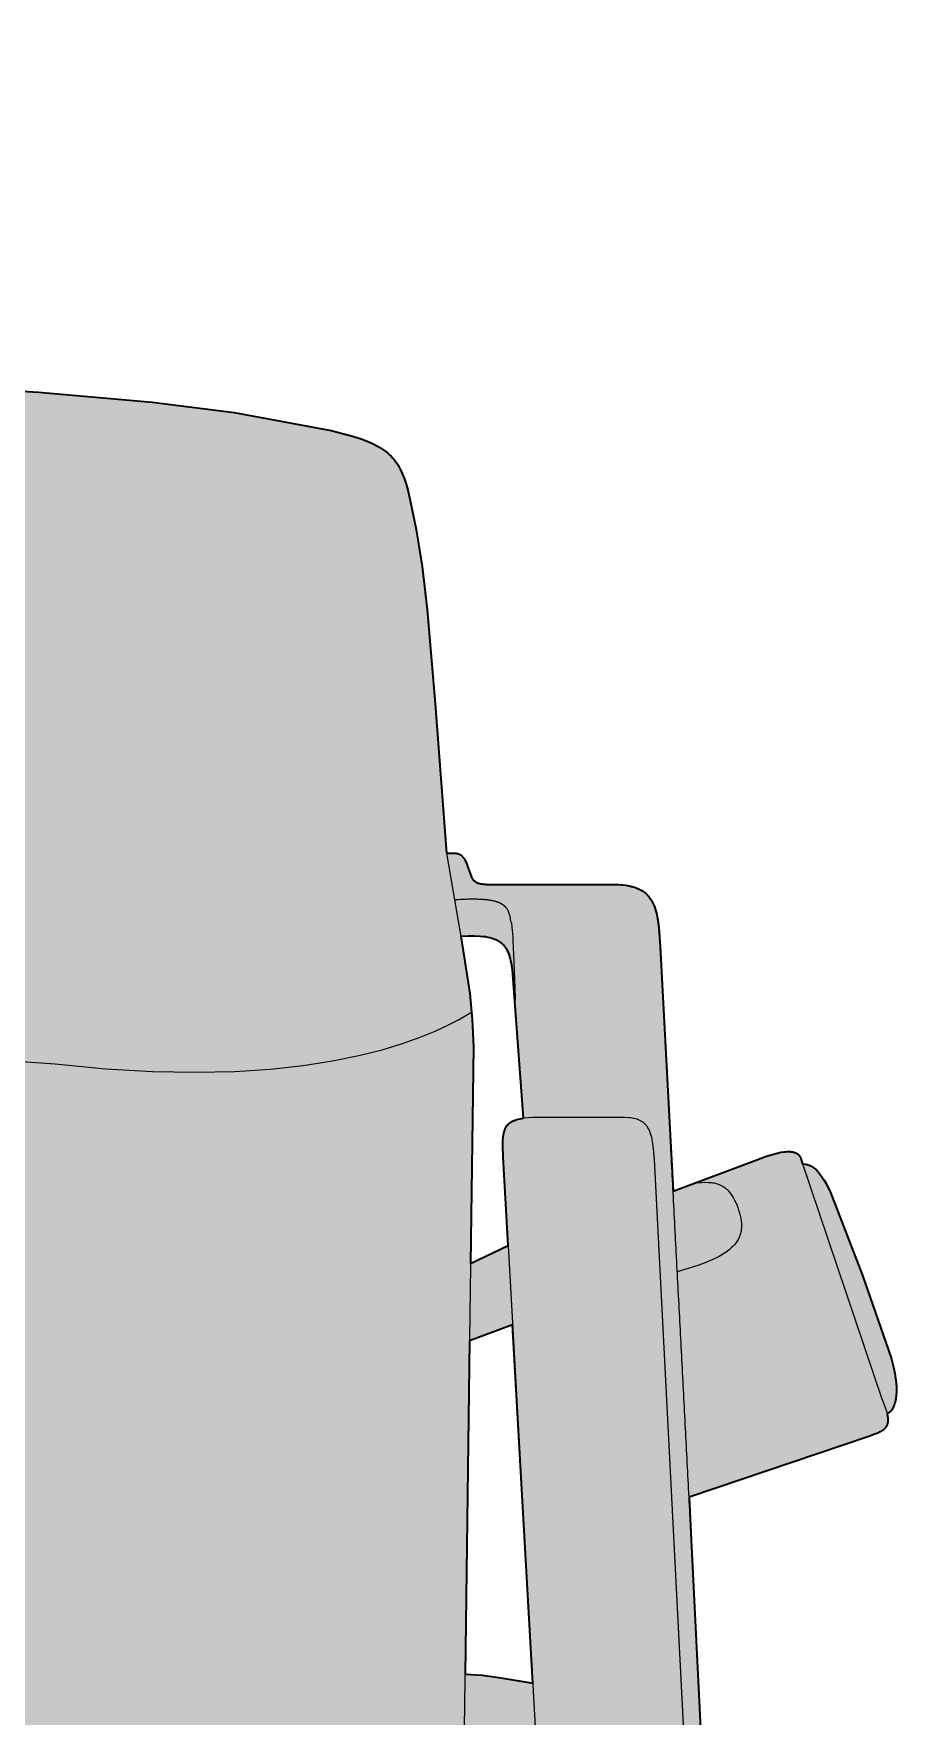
# Model space of a CAD drawing. Header units: millimetres. Extents: x 0 to 1824, y -1116 to 893.
# Drawn here: x 1604 to 1779.6, y -611.5 to -269.1 of the extents above; entities that cross this region are included whole.
import ezdxf

# ---------------------------------------------------------------- set-up
doc = ezdxf.new("R2010")
doc.units = ezdxf.units.MM
doc.layers.add('Blocks', color=7, linetype='Continuous')
doc.layers.add('Blocks$Fill', color=7, linetype='Continuous', true_color=0xffffff)
doc.layers.add('Blocks$Inner', color=7, linetype='Continuous', lineweight=25, true_color=0x007f00)
doc.layers.add('Blocks$Outline', color=7, linetype='Continuous', lineweight=35, true_color=0xff3f3f)

# ---------------------------------------------------------------- blocks, each defined once
blk = doc.blocks.new('Oxford Low Office Chair Top')
at = {"layer": 'Blocks$Fill'}
h = blk.add_hatch(color=256, dxfattribs=at)
h.paths.add_polyline_path([(614.08, 164.7), (614.63, 164.63), (614.93, 164.57), (615.08, 164.54), (615.24, 164.49), (615.39, 164.44), (615.55, 164.38), (615.59, 164.36), (615.63, 164.34), (615.63, 164.34), (615.64, 164.34), (615.64, 164.34), (615.64, 164.34), (615.64, 164.34), (615.65, 164.34), (615.65, 164.34), (615.65, 164.34), (615.65, 164.34), (615.66, 164.33), (615.66, 164.33), (615.66, 164.33), (615.66, 164.33), (615.67, 164.33), (615.67, 164.33), (615.67, 164.33), (615.71, 164.31), (615.87, 164.23), (616.03, 164.13), (616.04, 164.13), (616.04, 164.13), (616.04, 164.13), (616.04, 164.13), (616.05, 164.13), (616.05, 164.12), (616.05, 164.12), (616.05, 164.12), (616.06, 164.12), (616.06, 164.12), (616.06, 164.12), (616.06, 164.12), (616.07, 164.11), (616.07, 164.11), (616.07, 164.11), (616.07, 164.11), (616.12, 164.08), (616.12, 164.08), (616.12, 164.08), (616.12, 164.08), (616.13, 164.08), (616.13, 164.07), (616.13, 164.07), (616.13, 164.07), (616.14, 164.07), (616.14, 164.07), (616.14, 164.07), (616.14, 164.06), (616.15, 164.06), (616.15, 164.06), (616.15, 164.06), (616.16, 164.06), (616.16, 164.06), (616.2, 164.03), (616.37, 163.91), (616.54, 163.78), (616.71, 163.63), (616.89, 163.46), (617.07, 163.28), (617.25, 163.07), (617.62, 162.61), (618.01, 162.06), (618.42, 161.41), (618.85, 160.66), (619.76, 158.83), (626.19, 142.2), (632.08, 125.24), (632.4, 124.14), (632.66, 123.07), (632.87, 122.05), (633.02, 121.06), (633.12, 120.11), (633.17, 119.22), (633.17, 118.38), (633.12, 117.6), (633.03, 116.87), (632.97, 116.53), (632.9, 116.21), (632.81, 115.91), (632.72, 115.62), (632.62, 115.35), (632.5, 115.1), (632.44, 114.99), (632.38, 114.87), (632.32, 114.76), (632.25, 114.66), (632.18, 114.56), (632.11, 114.47), (632.03, 114.38), (631.96, 114.3), (631.88, 114.22), (631.8, 114.15), (631.71, 114.08), (631.63, 114.02), (631.54, 113.96), (631.45, 113.91), (631.41, 113.89), (631.39, 113.88), (631.39, 113.88), (631.39, 113.88), (631.38, 113.88), (631.38, 113.88), (631.38, 113.88), (631.38, 113.88), (631.37, 113.87), (631.37, 113.87), (631.37, 113.87), (631.36, 113.87), (631.27, 113.83), (631.29, 113.76), (631.36, 113.41), (631.4, 113.09), (631.43, 112.79), (631.43, 112.51), (631.43, 112.37), (631.42, 112.24), (631.41, 112.18), (631.41, 112.12), (631.39, 112), (631.37, 111.88), (631.34, 111.77), (631.32, 111.71), (631.31, 111.66), (631.27, 111.55), (631.23, 111.45), (631.18, 111.35), (631.13, 111.26), (631.08, 111.17), (631.07, 111.16), (631.07, 111.16), (631.07, 111.16), (631.07, 111.16), (631.07, 111.15), (631.07, 111.15), (631.06, 111.15), (631.06, 111.14), (631.06, 111.14), (631.06, 111.14), (631.06, 111.14), (631.05, 111.13), (631.05, 111.13), (631.05, 111.13), (631.05, 111.13), (631.03, 111.1), (631.03, 111.09), (631.03, 111.09), (631.02, 111.09), (631.02, 111.09), (631.02, 111.08), (631.02, 111.08), (631.02, 111.08), (631.02, 111.08), (631.01, 111.07), (631.01, 111.07), (631.01, 111.07), (631.01, 111.06), (631.01, 111.06), (631, 111.06), (631, 111.06), (630.99, 111.04), (630.95, 110.99), (630.89, 110.91), (630.85, 110.87), (630.81, 110.83), (630.74, 110.75), (630.66, 110.68), (630.57, 110.6), (630.48, 110.53), (630.39, 110.46), (630.34, 110.43), (630.29, 110.4), (630.09, 110.27), (629.86, 110.14), (629.37, 109.91), (628.82, 109.68), (627.55, 109.23), (590.99, 96.84), (600.21, -89.94), (600.17, -91.58), (600.04, -93.01), (599.95, -93.64), (599.84, -94.23), (599.71, -94.77), (599.57, -95.26), (599.41, -95.71), (599.23, -96.12), (599.14, -96.32), (599.04, -96.5), (598.94, -96.67), (598.84, -96.83), (598.73, -96.99), (598.62, -97.13), (598.51, -97.27), (598.4, -97.4), (598.28, -97.52), (598.16, -97.63), (598.03, -97.74), (597.91, -97.84), (597.78, -97.93), (597.65, -98.02), (597.52, -98.1), (597.38, -98.17), (597.25, -98.24), (597.11, -98.3), (596.83, -98.41), (596.54, -98.5), (596.25, -98.57), (595.95, -98.62), (595.65, -98.66), (595.04, -98.71), (594.42, -98.72), (574.2, -98.72), (573.69, -98.71), (573.22, -98.67), (572.78, -98.61), (572.57, -98.57), (572.36, -98.53), (572.16, -98.47), (571.97, -98.42), (571.79, -98.35), (571.61, -98.28), (571.44, -98.2), (571.27, -98.11), (571.11, -98.01), (570.95, -97.91), (570.8, -97.8), (570.66, -97.68), (570.51, -97.56), (570.38, -97.42), (570.25, -97.28), (570.12, -97.13), (570, -96.97), (569.88, -96.8), (569.76, -96.63), (569.65, -96.44), (569.44, -96.04), (569.24, -95.61), (569.05, -95.13), (568.87, -94.62), (568.69, -94.07), (568.37, -92.83), (567.75, -89.83), (566.31, -81.46), (559.32, -35.52), (558.66, -29.44), (558.48, -27.09), (558.42, -25.31), (558.25, -18.58), (557.72, -10.72), (556.81, -2.49), (555.49, 5.4), (555.07, 7.22), (554.59, 8.96), (554.04, 10.6), (553.43, 12.16), (552.78, 13.63), (552.09, 15.01), (551.37, 16.29), (550.62, 17.48), (549.86, 18.57), (549.08, 19.57), (548.3, 20.46), (547.53, 21.26), (546.76, 21.95), (546.39, 22.26), (546.02, 22.54), (545.65, 22.79), (545.3, 23.02), (544.95, 23.22), (544.47, 23.47), (537.38, -192.87), (534.49, -226.59), (533.56, -233.25), (532.49, -239.25), (531.24, -244.63), (530.54, -247.09), (529.78, -249.41), (528.97, -251.59), (528.09, -253.63), (527.14, -255.54), (526.12, -257.31), (525.03, -258.96), (524.46, -259.74), (523.86, -260.48), (523.25, -261.2), (522.61, -261.89), (521.95, -262.54), (521.27, -263.17), (520.57, -263.77), (519.84, -264.35), (519.09, -264.89), (518.32, -265.41), (517.52, -265.9), (516.69, -266.37), (515.85, -266.81), (514.97, -267.22), (513.14, -267.98), (511.2, -268.64), (509.15, -269.21), (506.98, -269.69), (501.59, -270.58), (494.42, -271.47), (475.39, -273.24), (422.86, -276.42), (294.6, -279.05), (179.89, -277.25), (134.86, -275.16), (117.01, -273.61), (109.45, -272.68), (102.88, -271.64), (92.01, -269.44), (87.46, -268.27), (83.44, -266.98), (81.62, -266.28), (79.92, -265.54), (78.33, -264.74), (76.85, -263.89), (75.47, -262.97), (74.82, -262.49), (74.19, -261.99), (73.58, -261.47), (73, -260.93), (72.44, -260.38), (71.9, -259.8), (71.38, -259.2), (70.88, -258.57), (70.4, -257.93), (69.94, -257.26), (69.07, -255.85), (68.26, -254.33), (67.52, -252.71), (66.84, -250.97), (66.2, -249.11), (65.61, -247.13), (64.56, -242.76), (63.62, -237.81), (61.96, -226.02), (58.99, -190.03), (56.6, -142.86), (51.08, 24.08), (50.73, 23.9), (50.39, 23.7), (50.05, 23.47), (49.71, 23.22), (49.37, 22.94), (49.03, 22.64), (48.69, 22.32), (48.35, 21.96), (47.67, 21.19), (47.01, 20.31), (46.35, 19.34), (45.71, 18.26), (45.09, 17.09), (44.48, 15.83), (43.91, 14.47), (43.36, 13.02), (42.84, 11.47), (42.35, 9.84), (41.5, 6.29), (40.18, -1.6), (39.27, -9.83), (38.75, -17.69), (38.58, -24.42), (38.52, -26.2), (38.34, -28.55), (37.67, -34.63), (35.51, -50.41), (29.25, -89.12), (28.63, -92.31), (28.3, -93.65), (27.95, -94.83), (27.76, -95.36), (27.56, -95.85), (27.34, -96.3), (27.12, -96.71), (27, -96.91), (26.87, -97.09), (26.75, -97.27), (26.62, -97.43), (26.48, -97.59), (26.34, -97.74), (26.19, -97.88), (26.04, -98.01), (25.89, -98.13), (25.73, -98.25), (25.56, -98.35), (25.39, -98.45), (25.21, -98.54), (25.02, -98.62), (24.83, -98.69), (24.63, -98.76), (24.43, -98.81), (24.22, -98.86), (24, -98.9), (23.77, -98.94), (23.54, -98.96), (23.3, -98.98), (22.8, -99), (2.63, -99), (2.02, -98.99), (1.41, -98.95), (1.1, -98.92), (0.79, -98.88), (0.48, -98.83), (0.18, -98.76), (-0.12, -98.67), (-0.42, -98.57), (-0.71, -98.46), (-0.86, -98.39), (-1, -98.32), (-1.14, -98.24), (-1.28, -98.16), (-1.42, -98.07), (-1.49, -98.02), (-1.56, -97.97), (-1.69, -97.87), (-1.82, -97.77), (-1.95, -97.65), (-2.08, -97.53), (-2.21, -97.41), (-2.33, -97.27), (-2.45, -97.13), (-2.57, -96.98), (-2.68, -96.83), (-2.8, -96.66), (-2.91, -96.49), (-3.01, -96.31), (-3.22, -95.93), (-3.4, -95.51), (-3.58, -95.05), (-3.74, -94.55), (-3.88, -94.02), (-4.01, -93.45), (-4.12, -92.83), (-4.21, -92.17), (-4.34, -90.71), (-4.38, -89.05), (4.38, 89.05), (7.08, 140.59), (-14.26, 147.43), (-16.48, 148.24), (-18.12, 148.91), (-19.29, 149.45), (-19.78, 149.71), (-19.99, 149.83), (-20.19, 149.96), (-20.38, 150.08), (-20.54, 150.21), (-20.7, 150.34), (-20.83, 150.47), (-20.87, 150.5), (-20.87, 150.5), (-20.87, 150.5), (-20.87, 150.51), (-20.87, 150.51), (-20.88, 150.52), (-20.88, 150.52), (-20.88, 150.52), (-20.89, 150.52), (-20.89, 150.52), (-20.9, 150.53), (-20.9, 150.54), (-20.9, 150.54), (-20.9, 150.54), (-20.9, 150.54), (-20.91, 150.54), (-20.91, 150.55), (-20.91, 150.55), (-20.91, 150.55), (-20.91, 150.55), (-20.92, 150.55), (-20.92, 150.56), (-20.92, 150.56), (-20.92, 150.56), (-20.92, 150.56), (-20.93, 150.56), (-20.93, 150.57), (-20.96, 150.6), (-20.99, 150.64), (-20.99, 150.64), (-20.99, 150.64), (-20.99, 150.64), (-20.99, 150.65), (-21, 150.65), (-21, 150.65), (-21, 150.65), (-21, 150.66), (-21, 150.66), (-21.01, 150.66), (-21.01, 150.66), (-21.01, 150.66), (-21.01, 150.67), (-21.01, 150.67), (-21.04, 150.7), (-21.06, 150.74), (-21.11, 150.81), (-21.16, 150.88), (-21.18, 150.92), (-21.22, 150.99), (-21.24, 151.03), (-21.27, 151.1), (-21.3, 151.18), (-21.33, 151.26), (-21.36, 151.34), (-21.38, 151.43), (-21.4, 151.51), (-21.41, 151.6), (-21.42, 151.69), (-21.43, 151.78), (-21.44, 151.88), (-21.44, 151.94), (-21.94, 152.51), (-22.18, 152.81), (-22.4, 153.12), (-22.51, 153.29), (-22.62, 153.46), (-22.72, 153.63), (-22.82, 153.82), (-22.91, 154.01), (-23, 154.21), (-23.08, 154.43), (-23.15, 154.65), (-23.22, 154.88), (-23.27, 155.13), (-23.33, 155.38), (-23.37, 155.65), (-23.4, 155.94), (-23.43, 156.23), (-23.45, 156.88), (-23.43, 157.58), (-23.37, 158.36), (-23.25, 159.22), (-23.09, 160.16), (-11.55, 199.45), (-11.23, 200.36), (-11.07, 200.77), (-10.9, 201.15), (-10.72, 201.51), (-10.55, 201.85), (-10.37, 202.16), (-10.18, 202.45), (-10, 202.71), (-9.81, 202.96), (-9.62, 203.19), (-9.43, 203.39), (-9.24, 203.58), (-9.05, 203.75), (-8.86, 203.9), (-8.67, 204.04), (-8.48, 204.16), (-8.29, 204.27), (-8.11, 204.36), (-7.93, 204.45), (-7.75, 204.52), (-7.57, 204.58), (-7.4, 204.62), (-7.24, 204.67), (-7.08, 204.7), (-6.92, 204.72), (-6.63, 204.75), (-6.36, 204.76), (-6.13, 204.76), (-6.1, 204.84), (-5.95, 205.28), (-5.88, 205.49), (-5.8, 205.67), (-5.71, 205.85), (-5.63, 206.01), (-5.53, 206.16), (-5.44, 206.3), (-5.39, 206.37), (-5.34, 206.43), (-5.29, 206.49), (-5.27, 206.5), (-5.27, 206.5), (-5.27, 206.5), (-5.27, 206.51), (-5.27, 206.51), (-5.27, 206.51), (-5.26, 206.51), (-5.26, 206.51), (-5.26, 206.52), (-5.23, 206.54), (-5.18, 206.6), (-5.17, 206.61), (-5.16, 206.61), (-5.16, 206.61), (-5.16, 206.61), (-5.16, 206.62), (-5.16, 206.62), (-5.15, 206.62), (-5.15, 206.62), (-5.15, 206.62), (-5.14, 206.63), (-5.07, 206.69), (-5.04, 206.72), (-5.03, 206.72), (-5.03, 206.72), (-5.03, 206.72), (-5.03, 206.72), (-5.03, 206.72), (-5.02, 206.72), (-5.02, 206.73), (-5.02, 206.73), (-5.01, 206.74), (-5, 206.74), (-5, 206.74), (-5, 206.74), (-5, 206.74), (-5, 206.74), (-4.99, 206.75), (-4.99, 206.75), (-4.99, 206.75), (-4.97, 206.76), (-4.94, 206.78), (-4.88, 206.82), (-4.82, 206.85), (-4.75, 206.89), (-4.68, 206.92), (-4.61, 206.95), (-4.61, 206.95), (-4.6, 206.95), (-4.6, 206.95), (-4.6, 206.95), (-4.6, 206.95), (-4.6, 206.95), (-4.59, 206.95), (-4.59, 206.95), (-4.59, 206.95), (-4.59, 206.95), (-4.58, 206.95), (-4.58, 206.96), (-4.58, 206.96), (-4.58, 206.96), (-4.58, 206.96), (-4.57, 206.96), (-4.54, 206.97), (-4.46, 206.99), (-4.38, 207.01), (-4.3, 207.03), (-4.22, 207.05), (-4.18, 207.05), (-4.16, 207.05), (-4.16, 207.05), (-4.15, 207.06), (-4.15, 207.06), (-4.14, 207.06), (-4.14, 207.06), (-4.14, 207.06), (-3.96, 207.07), (-3.78, 207.08), (-3.58, 207.08), (-3.37, 207.06), (-2.92, 207.01), (-1.84, 206.8), (-0.53, 206.5), (2.67, 205.63), (10.42, 203.3), (11.13, 211.82), (11.37, 213.58), (11.69, 215.19), (11.88, 215.93), (12.09, 216.64), (12.33, 217.3), (12.6, 217.93), (12.75, 218.22), (12.9, 218.51), (13.06, 218.79), (13.23, 219.06), (13.42, 219.32), (13.6, 219.57), (13.8, 219.8), (14.01, 220.03), (14.23, 220.25), (14.46, 220.46), (14.7, 220.65), (14.96, 220.84), (15.22, 221.02), (15.49, 221.18), (15.78, 221.34), (16.08, 221.48), (16.39, 221.62), (16.72, 221.74), (17.06, 221.86), (17.41, 221.96), (17.78, 222.05), (18.16, 222.14), (18.96, 222.27), (19.82, 222.36), (20.75, 222.41), (45.89, 222.41), (47.33, 222.45), (47.9, 222.5), (48.16, 222.53), (48.4, 222.57), (48.62, 222.62), (48.82, 222.67), (49.01, 222.73), (49.05, 222.74), (49.14, 222.77), (49.18, 222.79), (49.23, 222.81), (49.3, 222.84), (49.34, 222.86), (49.41, 222.9), (49.54, 222.98), (49.61, 223.03), (49.67, 223.07), (49.73, 223.12), (49.78, 223.17), (49.84, 223.22), (49.87, 223.26), (49.89, 223.27), (49.96, 223.35), (49.98, 223.38), (50.03, 223.44), (50.07, 223.5), (50.11, 223.56), (50.19, 223.69), (50.26, 223.83), (50.33, 223.98), (50.4, 224.14), (50.94, 225.73), (51.26, 226.59), (51.4, 226.97), (51.55, 227.3), (51.63, 227.45), (51.7, 227.6), (51.78, 227.73), (51.86, 227.86), (51.95, 227.98), (52.03, 228.09), (52.13, 228.19), (52.17, 228.24), (52.22, 228.28), (52.27, 228.32), (52.32, 228.36), (52.35, 228.39), (52.38, 228.41), (52.43, 228.44), (52.49, 228.48), (52.52, 228.5), (52.54, 228.51), (52.63, 228.56), (52.67, 228.57), (52.73, 228.6), (52.79, 228.63), (52.86, 228.66), (52.93, 228.68), (53.11, 228.73), (53.15, 228.74), (53.23, 228.75), (53.39, 228.78), (53.56, 228.81), (53.93, 228.83), (54.35, 228.83), (61.57, 296.5), (62.05, 299.27), (62.61, 301.74), (62.93, 302.87), (63.28, 303.93), (63.65, 304.93), (64.06, 305.86), (64.5, 306.74), (64.97, 307.56), (65.48, 308.33), (65.75, 308.7), (66.03, 309.05), (66.32, 309.39), (66.62, 309.72), (66.93, 310.04), (67.24, 310.34), (67.58, 310.64), (67.92, 310.92), (68.63, 311.46), (69.4, 311.97), (70.21, 312.43), (71.07, 312.87), (71.99, 313.27), (72.95, 313.65), (73.98, 314.01), (76.2, 314.65), (78.67, 315.23), (81.4, 315.76), (87.68, 316.78), (173.7, 323.65), (290.51, 328.24), (290.51, 351.94), (288.56, 382.48), (288.6, 384.45), (288.64, 385.26), (288.7, 385.98), (288.79, 386.61), (288.84, 386.89), (288.9, 387.15), (288.97, 387.39), (289.05, 387.61), (289.13, 387.81), (289.22, 387.99), (289.27, 388.07), (289.32, 388.15), (289.38, 388.23), (289.43, 388.3), (289.49, 388.37), (289.55, 388.44), (289.61, 388.5), (289.68, 388.55), (289.75, 388.61), (289.82, 388.66), (289.89, 388.71), (289.96, 388.75), (290.04, 388.79), (290.12, 388.83), (290.2, 388.87), (290.29, 388.9), (290.38, 388.93), (290.47, 388.95), (290.66, 389), (290.87, 389.04), (291.08, 389.07), (291.55, 389.1), (292.07, 389.11), (292.23, 389.49), (292.4, 389.85), (292.58, 390.19), (292.78, 390.52), (293, 390.84), (293.12, 390.99), (293.24, 391.14), (293.37, 391.29), (293.5, 391.43), (293.64, 391.57), (293.79, 391.7), (293.95, 391.84), (294.11, 391.97), (294.46, 392.21), (294.65, 392.33), (294.85, 392.45), (295.28, 392.67), (295.75, 392.87), (296.26, 393.07), (296.82, 393.25), (297.43, 393.42), (298.81, 393.73), (300.42, 393.99), (302.29, 394.2), (304.43, 394.37), (316.23, 394.67), (329.01, 394.66), (334.02, 394.56), (338.15, 394.3), (339.9, 394.1), (341.45, 393.83), (342.15, 393.67), (342.8, 393.49), (343.39, 393.29), (343.94, 393.07), (344.2, 392.95), (344.45, 392.83), (344.68, 392.7), (344.79, 392.64), (344.9, 392.57), (345.11, 392.43), (345.31, 392.28), (345.5, 392.13), (345.59, 392.05), (345.67, 391.97), (345.84, 391.8), (345.99, 391.63), (346.13, 391.45), (346.26, 391.26), (346.38, 391.07), (346.49, 390.87), (346.58, 390.66), (346.67, 390.45), (346.68, 390.45), (346.68, 390.45), (346.69, 390.45), (346.69, 390.45), (346.69, 390.45), (346.7, 390.45), (346.7, 390.44), (346.7, 390.44), (346.71, 390.44), (346.71, 390.44), (346.71, 390.44), (346.72, 390.44), (346.72, 390.44), (346.72, 390.44), (346.73, 390.44), (346.73, 390.43), (346.74, 390.43), (346.74, 390.43), (346.74, 390.43), (346.75, 390.43), (346.75, 390.43), (346.75, 390.43), (346.76, 390.43), (346.76, 390.43), (346.76, 390.42), (346.77, 390.42), (346.77, 390.42), (346.77, 390.42), (346.78, 390.42), (346.78, 390.42), (346.78, 390.42), (346.79, 390.42), (346.79, 390.41), (346.85, 390.4), (346.9, 390.38), (346.95, 390.35), (347, 390.33), (347, 390.33), (347.01, 390.33), (347.01, 390.33), (347.01, 390.33), (347.02, 390.33), (347.02, 390.32), (347.02, 390.32), (347.03, 390.32), (347.04, 390.32), (347.04, 390.32), (347.04, 390.31), (347.05, 390.31), (347.05, 390.31), (347.05, 390.31), (347.06, 390.31), (347.06, 390.31), (347.06, 390.3), (347.06, 390.3), (347.07, 390.3), (347.07, 390.3), (347.07, 390.3), (347.08, 390.3), (347.08, 390.3), (347.08, 390.29), (347.09, 390.29), (347.09, 390.29), (347.09, 390.29), (347.09, 390.29), (347.1, 390.29), (347.14, 390.26), (347.15, 390.26), (347.15, 390.26), (347.15, 390.26), (347.16, 390.26), (347.16, 390.26), (347.16, 390.25), (347.16, 390.25), (347.17, 390.25), (347.17, 390.25), (347.17, 390.25), (347.18, 390.25), (347.18, 390.24), (347.18, 390.24), (347.18, 390.24), (347.19, 390.24), (347.19, 390.24), (347.23, 390.21), (347.28, 390.18), (347.28, 390.18), (347.28, 390.18), (347.29, 390.18), (347.29, 390.18), (347.29, 390.18), (347.29, 390.17), (347.3, 390.17), (347.3, 390.17), (347.31, 390.16), (347.31, 390.16), (347.32, 390.16), (347.32, 390.16), (347.32, 390.16), (347.33, 390.15), (347.33, 390.15), (347.34, 390.15), (347.34, 390.14), (347.34, 390.14), (347.34, 390.14), (347.35, 390.14), (347.35, 390.14), (347.35, 390.13), (347.35, 390.13), (347.36, 390.13), (347.36, 390.13), (347.36, 390.13), (347.4, 390.1), (347.48, 390.04), (347.55, 389.97), (347.62, 389.9), (347.69, 389.83), (347.7, 389.81), (347.71, 389.81), (347.71, 389.8), (347.71, 389.8), (347.71, 389.8), (347.71, 389.8), (347.72, 389.79), (347.72, 389.79), (347.75, 389.75), (347.81, 389.67), (347.86, 389.58), (347.91, 389.49), (347.96, 389.4), (348, 389.3), (348.03, 389.25), (348.05, 389.2), (348.08, 389.1), (348.12, 388.99), (348.18, 388.75), (348.23, 388.5), (348.27, 388.23), (348.31, 387.94), (348.35, 387.31), (348.38, 385.8), (349.16, 354.21), (349.15, 353.69), (349.11, 353.16), (349.04, 352.61), (348.99, 352.34), (348.93, 352.07), (348.86, 351.8), (348.77, 351.52), (348.68, 351.25), (348.58, 350.99), (348.46, 350.72), (348.32, 350.46), (348.18, 350.2), (348.02, 349.95), (347.84, 349.7), (347.65, 349.45), (347.44, 349.22), (347.21, 348.99), (346.97, 348.77), (346.7, 348.55), (346.42, 348.35), (346.12, 348.15), (345.8, 347.97), (345.45, 347.79), (345.09, 347.63), (344.7, 347.47), (344.29, 347.34), (343.86, 347.21), (343.41, 347.09), (342.93, 347), (340.48, 346.65), (337.15, 346.33), (328.4, 345.78), (305.91, 344.85), (305.91, 328.18), (458.54, 321.73), (481.68, 319.7), (498.41, 317.56), (518.17, 313.89), (521.49, 313.06), (522.94, 312.63), (524.27, 312.19), (525.48, 311.73), (526.58, 311.25), (527.57, 310.74), (528.03, 310.47), (528.47, 310.2), (528.88, 309.91), (529.27, 309.62), (529.64, 309.32), (529.99, 309), (530.33, 308.68), (530.64, 308.34), (530.94, 308), (531.22, 307.64), (531.48, 307.26), (531.74, 306.88), (531.97, 306.47), (532.2, 306.06), (532.61, 305.18), (532.99, 304.23), (533.33, 303.21), (533.65, 302.12), (534.24, 299.7), (535.43, 293.77), (536.64, 286.25), (537.67, 277.49), (539.28, 258.29), (541.63, 227.89), (542.64, 227.94), (543.06, 227.94), (543.44, 227.91), (543.61, 227.89), (543.77, 227.86), (543.92, 227.83), (544.51, 227.59), (544.56, 227.55), (545.22, 226.84), (545.29, 226.71), (545.37, 226.56), (545.44, 226.41), (545.59, 226.07), (545.74, 225.7), (546.05, 224.84), (546.6, 223.25), (546.67, 223.09), (546.73, 222.94), (546.81, 222.8), (546.85, 222.74), (546.89, 222.67), (546.93, 222.61), (546.97, 222.55), (547.06, 222.43), (547.11, 222.38), (547.16, 222.33), (547.21, 222.28), (547.21, 222.28), (547.52, 222.05), (547.62, 221.99), (547.62, 221.99), (547.78, 221.92), (547.82, 221.9), (547.99, 221.84), (548.17, 221.78), (548.37, 221.73), (548.59, 221.68), (549.09, 221.61), (549.67, 221.56), (551.11, 221.52), (576.24, 221.52), (577.17, 221.47), (578.02, 221.38), (578.81, 221.25), (579.18, 221.16), (579.54, 221.07), (579.88, 220.97), (580.2, 220.85), (580.51, 220.73), (580.81, 220.59), (581.09, 220.45), (581.36, 220.29), (581.61, 220.13), (581.86, 219.95), (582.09, 219.76), (582.31, 219.57), (582.51, 219.36), (582.71, 219.14), (582.9, 218.91), (583.07, 218.68), (583.24, 218.43), (583.39, 218.17), (583.54, 217.9), (583.67, 217.62), (583.8, 217.33), (583.92, 217.04), (584.13, 216.41), (584.32, 215.74), (584.48, 215.04), (584.61, 214.3), (584.82, 212.69), (585.08, 209.02), (587.73, 159.14), (606.54, 166.17), (608.18, 166.69), (608.93, 166.88), (609.65, 167.04), (610.31, 167.14), (610.63, 167.17), (610.93, 167.19), (611.22, 167.2), (611.49, 167.19), (611.63, 167.18), (611.75, 167.17), (611.88, 167.15), (612, 167.14), (612.06, 167.12), (612.12, 167.11), (612.24, 167.09), (612.35, 167.06), (612.46, 167.02), (612.56, 166.98), (612.66, 166.94), (612.71, 166.92), (612.76, 166.9), (612.86, 166.85), (612.9, 166.82), (612.94, 166.79), (612.95, 166.79), (612.95, 166.79), (612.95, 166.79), (612.96, 166.79), (612.96, 166.78), (612.96, 166.78), (612.96, 166.78), (612.97, 166.78), (612.97, 166.78), (612.97, 166.78), (612.97, 166.77), (612.98, 166.77), (612.99, 166.76), (612.99, 166.76), (612.99, 166.76), (613, 166.76), (613, 166.76), (613, 166.76), (613, 166.75), (613.01, 166.75), (613.01, 166.75), (613.01, 166.75), (613.02, 166.75), (613.02, 166.74), (613.02, 166.74), (613.02, 166.74), (613.03, 166.74), (613.03, 166.74), (613.03, 166.74), (613.11, 166.67), (613.15, 166.64), (613.16, 166.64), (613.16, 166.64), (613.16, 166.64), (613.16, 166.63), (613.16, 166.63), (613.17, 166.63), (613.17, 166.63), (613.17, 166.63), (613.17, 166.62), (613.18, 166.62), (613.18, 166.62), (613.18, 166.62), (613.18, 166.61), (613.19, 166.61), (613.19, 166.61), (613.19, 166.61), (613.21, 166.59), (613.21, 166.59), (613.21, 166.59), (613.22, 166.58), (613.22, 166.58), (613.22, 166.58), (613.22, 166.58), (613.23, 166.58), (613.23, 166.57), (613.27, 166.54), (613.34, 166.47), (613.4, 166.39), (613.43, 166.35), (613.46, 166.3), (613.52, 166.22), (613.55, 166.17), (613.58, 166.13), (613.63, 166.03), (613.67, 165.93), (613.71, 165.83), (613.75, 165.72), (613.78, 165.61), (613.81, 165.49)], flags=0)
h.paths.add_polyline_path([(37.81, 59.28), (42.87, 60), (45.98, 60.3), (49.8, 60.51), (47.54, 124.93), (47.66, 128.79), (41.81, 130.74)], flags=0)
h.paths.add_polyline_path([(48.14, 144.92), (48.95, 172.01), (50.67, 197.09), (51.76, 207.71), (52.36, 211.84), (50.89, 211.91), (49.59, 211.92), (48.42, 211.87), (47.88, 211.82), (47.38, 211.75), (46.9, 211.67), (46.45, 211.57), (46.03, 211.46), (45.64, 211.32), (45.27, 211.18), (45.09, 211.09), (44.92, 211.01), (44.76, 210.92), (44.6, 210.83), (44.45, 210.73), (44.3, 210.63), (44.16, 210.52), (44.03, 210.41), (43.9, 210.3), (43.77, 210.18), (43.65, 210.06), (43.54, 209.93), (43.43, 209.8), (43.32, 209.66), (43.22, 209.52), (43.13, 209.38), (43.03, 209.23), (42.95, 209.07), (42.78, 208.75), (42.63, 208.42), (42.5, 208.06), (42.38, 207.69), (42.27, 207.29), (42.18, 206.88), (42.02, 206.01), (41.89, 205.06), (39.6, 174.86), (39.64, 174.86), (40.42, 174.74), (40.77, 174.66), (41.1, 174.58), (41.41, 174.49), (41.7, 174.38), (41.96, 174.26), (42.09, 174.2), (42.21, 174.13), (42.22, 174.13), (42.23, 174.12), (42.23, 174.12), (42.23, 174.12), (42.24, 174.12), (42.24, 174.11), (42.26, 174.11), (42.26, 174.1), (42.26, 174.1), (42.27, 174.1), (42.27, 174.1), (42.33, 174.06), (42.38, 174.02), (42.44, 173.99), (42.44, 173.98), (42.45, 173.98), (42.45, 173.98), (42.45, 173.98), (42.46, 173.97), (42.46, 173.97), (42.46, 173.97), (42.47, 173.97), (42.48, 173.96), (42.48, 173.95), (42.49, 173.95), (42.49, 173.95), (42.49, 173.95), (42.55, 173.91), (42.6, 173.87), (42.65, 173.82), (42.7, 173.78), (42.75, 173.74), (42.79, 173.69), (42.84, 173.65), (42.88, 173.6), (42.93, 173.55), (42.97, 173.5), (43.01, 173.45), (43.09, 173.34), (43.17, 173.23), (43.24, 173.12), (43.31, 173), (43.37, 172.87), (43.43, 172.74), (43.49, 172.61), (43.54, 172.47), (43.59, 172.32), (43.63, 172.16), (43.71, 171.84), (43.78, 171.49), (43.83, 171.11), (43.89, 170.28), (43.92, 169.33), (43.84, 167.04), (42.69, 146.57)], flags=0)
h.paths.add_polyline_path([(546.31, 128.66), (545.39, 60.88), (548.84, 60.63), (552.27, 60.2), (559.15, 59.04), (555.07, 131.92)], flags=0)
h.paths.add_polyline_path([(544.55, 210.94), (546.33, 199.35), (546.84, 194.05), (547.12, 188.49), (546.52, 144.41), (554.17, 148.1), (553.08, 168.44), (553.1, 169.39), (553.17, 170.22), (553.22, 170.6), (553.29, 170.95), (553.36, 171.27), (553.46, 171.57), (553.51, 171.72), (553.57, 171.85), (553.62, 171.98), (553.69, 172.11), (553.76, 172.23), (553.83, 172.34), (553.9, 172.45), (553.98, 172.56), (554.07, 172.66), (554.16, 172.76), (554.25, 172.85), (554.3, 172.89), (554.35, 172.93), (554.4, 172.98), (554.45, 173.02), (554.5, 173.06), (554.56, 173.1), (554.67, 173.17), (554.78, 173.24), (554.91, 173.31), (554.91, 173.31), (554.91, 173.31), (554.92, 173.31), (554.92, 173.32), (554.94, 173.32), (554.94, 173.33), (554.94, 173.33), (554.95, 173.33), (554.95, 173.33), (554.96, 173.34), (554.96, 173.34), (554.96, 173.34), (554.97, 173.34), (554.97, 173.34), (554.98, 173.35), (554.98, 173.35), (554.98, 173.35), (554.99, 173.35), (554.99, 173.35), (555, 173.35), (555, 173.36), (555, 173.36), (555.01, 173.36), (555.01, 173.36), (555.02, 173.36), (555.02, 173.37), (555.02, 173.37), (555.03, 173.37), (555.03, 173.37), (555.1, 173.4), (555.17, 173.43), (555.17, 173.44), (555.18, 173.44), (555.18, 173.44), (555.18, 173.44), (555.19, 173.44), (555.19, 173.45), (555.2, 173.45), (555.2, 173.45), (555.2, 173.45), (555.21, 173.45), (555.21, 173.45), (555.22, 173.46), (555.22, 173.46), (555.23, 173.46), (555.23, 173.46), (555.3, 173.49), (555.44, 173.54), (555.59, 173.6), (555.9, 173.69), (556.23, 173.77), (556.58, 173.85), (557.31, 173.96), (555.02, 204.16), (554.89, 205.11), (554.73, 205.99), (554.64, 206.4), (554.53, 206.79), (554.41, 207.16), (554.27, 207.52), (554.13, 207.86), (553.96, 208.18), (553.88, 208.33), (553.78, 208.48), (553.69, 208.62), (553.59, 208.77), (553.48, 208.9), (553.37, 209.03), (553.26, 209.16), (553.14, 209.28), (553.01, 209.4), (552.88, 209.52), (552.75, 209.63), (552.61, 209.73), (552.46, 209.83), (552.31, 209.93), (552.15, 210.02), (551.99, 210.11), (551.82, 210.2), (551.64, 210.28), (551.27, 210.43), (550.88, 210.56), (550.46, 210.67), (550.01, 210.77), (549.53, 210.86), (549.02, 210.92), (548.49, 210.97), (547.32, 211.03), (546.02, 211.02)], flags=0)
at = {"layer": 'Blocks$Inner'}
for p, q in [((587.73, 159.14), (604.75, 165.49)), ((554.21, 148.12), (546.52, 144.41)), ((592.74, 143.99), (588.59, 142.71)), ((555.16, 131.95), (546.31, 128.66)), ((627.55, 109.23), (590.99, 96.84)), ((548.84, 60.63), (545.39, 60.88))]:
    blk.add_line(p, q, dxfattribs=at)
for points in [[(400.99, 325.21), (458.54, 321.73), (481.68, 319.7), (498.41, 317.56), (518.17, 313.89), (521.49, 313.06), (522.94, 312.63), (524.27, 312.19), (525.48, 311.73), (526.58, 311.25), (527.57, 310.74), (528.03, 310.47), (528.47, 310.2), (528.88, 309.91), (529.27, 309.62), (529.64, 309.32), (529.99, 309), (530.33, 308.68), (530.64, 308.34), (530.94, 308), (531.22, 307.64), (531.48, 307.26), (531.74, 306.88), (531.97, 306.47), (532.2, 306.06), (532.61, 305.18), (532.99, 304.23), (533.33, 303.21), (533.65, 302.12), (534.24, 299.7), (535.43, 293.77), (536.64, 286.25), (537.67, 277.49), (539.28, 258.29), (541.67, 227.48), (544.83, 209.3), (546.33, 199.35), (546.84, 194.05), (547.12, 188.49), (545.17, 44.99)], [(112.24, 185.51), (283.35, 188.86), (389.89, 188.31), (432.51, 187.08), (461.96, 185.06), (472.24, 184.06), (481.74, 183.51), (490.49, 183.34), (498.5, 183.51), (505.81, 183.98), (512.44, 184.71), (518.42, 185.64), (523.76, 186.72), (528.49, 187.92), (532.64, 189.18), (536.24, 190.46), (539.3, 191.72), (541.86, 192.9), (543.93, 193.96), (546.72, 195.53)], [(594.66, -43.25), (583.94, 165.56), (583.75, 167.83), (583.62, 168.8), (583.46, 169.67), (583.37, 170.07), (583.27, 170.45), (583.16, 170.81), (583.04, 171.14), (582.91, 171.45), (582.77, 171.74), (582.62, 172.01), (582.54, 172.14), (582.46, 172.27), (582.37, 172.38), (582.28, 172.5), (582.19, 172.61), (582.09, 172.71), (581.89, 172.91), (581.79, 173), (581.68, 173.09), (581.57, 173.17), (581.45, 173.25), (581.33, 173.33), (581.21, 173.4), (581.08, 173.47), (580.95, 173.53), (580.68, 173.65), (580.39, 173.76), (580.09, 173.85), (579.77, 173.92), (579.43, 173.99), (579.08, 174.04), (578.7, 174.09), (577.9, 174.14), (559.2, 174.14), (557.35, 173.97), (556.58, 173.85), (556.23, 173.77), (555.9, 173.69), (555.59, 173.6), (555.44, 173.54), (555.3, 173.49), (555.23, 173.46), (555.23, 173.46), (555.22, 173.46), (555.22, 173.46), (555.21, 173.45), (555.21, 173.45), (555.2, 173.45), (555.2, 173.45), (555.2, 173.45), (555.19, 173.45), (555.19, 173.44), (555.18, 173.44), (555.18, 173.44), (555.18, 173.44), (555.17, 173.44), (555.17, 173.43), (555.16, 173.43), (555.1, 173.4), (555.03, 173.37), (555.03, 173.37), (555.02, 173.37), (555.02, 173.37), (555.02, 173.36), (555.01, 173.36), (555.01, 173.36), (555, 173.36), (555, 173.36), (555, 173.35), (554.99, 173.35), (554.99, 173.35), (554.98, 173.35), (554.98, 173.35), (554.98, 173.35), (554.97, 173.34), (554.97, 173.34), (554.96, 173.34), (554.96, 173.34), (554.96, 173.34), (554.95, 173.33), (554.95, 173.33), (554.94, 173.33), (554.94, 173.33), (554.94, 173.32), (554.92, 173.32), (554.92, 173.31), (554.91, 173.31), (554.91, 173.31), (554.91, 173.31), (554.78, 173.24), (554.67, 173.17), (554.56, 173.1), (554.5, 173.06), (554.45, 173.02), (554.4, 172.98), (554.35, 172.93), (554.3, 172.89), (554.25, 172.85), (554.16, 172.76), (554.07, 172.66), (553.98, 172.56), (553.9, 172.45), (553.83, 172.34), (553.76, 172.23), (553.69, 172.11), (553.62, 171.98), (553.57, 171.85), (553.51, 171.72), (553.46, 171.57), (553.36, 171.27), (553.29, 170.95), (553.22, 170.6), (553.17, 170.22), (553.1, 169.39), (553.08, 168.44), (553.16, 166.15), (564.85, -42.86)], [(604.75, 165.49), (606.54, 166.17), (608.18, 166.69), (608.93, 166.88), (609.65, 167.04), (610.31, 167.14), (610.63, 167.17), (610.93, 167.19), (611.22, 167.2), (611.49, 167.19), (611.63, 167.18), (611.75, 167.17), (611.88, 167.15), (612, 167.14), (612.06, 167.12), (612.12, 167.11), (612.24, 167.09), (612.35, 167.06), (612.46, 167.02), (612.56, 166.98), (612.66, 166.94), (612.71, 166.92), (612.76, 166.9), (612.86, 166.85), (612.9, 166.82), (612.94, 166.79), (612.95, 166.79), (612.95, 166.79), (612.95, 166.79), (612.96, 166.79), (612.96, 166.78), (612.96, 166.78), (612.96, 166.78), (612.97, 166.78), (612.97, 166.78), (612.97, 166.78), (612.97, 166.77), (612.98, 166.77), (612.99, 166.76), (612.99, 166.76), (612.99, 166.76), (613, 166.76), (613, 166.76), (613, 166.76), (613, 166.75), (613.01, 166.75), (613.01, 166.75), (613.01, 166.75), (613.02, 166.75), (613.02, 166.74), (613.02, 166.74), (613.02, 166.74), (613.03, 166.74), (613.03, 166.74), (613.03, 166.74), (613.11, 166.67), (613.15, 166.64), (613.16, 166.64), (613.16, 166.64), (613.16, 166.64), (613.16, 166.63), (613.16, 166.63), (613.17, 166.63), (613.17, 166.63), (613.17, 166.63), (613.17, 166.62), (613.18, 166.62), (613.18, 166.62), (613.18, 166.62), (613.18, 166.61), (613.19, 166.61), (613.19, 166.61), (613.19, 166.61), (613.21, 166.59), (613.21, 166.59), (613.21, 166.59), (613.22, 166.58), (613.22, 166.58), (613.22, 166.58), (613.22, 166.58), (613.23, 166.58), (613.23, 166.57), (613.27, 166.54), (613.34, 166.47), (613.4, 166.39), (613.43, 166.35), (613.46, 166.3), (613.52, 166.22), (613.55, 166.17), (613.58, 166.13), (613.63, 166.03), (613.67, 165.93), (613.71, 165.83), (613.75, 165.72), (613.78, 165.61), (613.81, 165.49), (630.24, 116.88), (630.65, 115.85), (630.97, 114.94), (631.2, 114.13), (631.29, 113.76), (631.36, 113.41), (631.4, 113.09), (631.43, 112.79), (631.43, 112.51), (631.43, 112.37), (631.42, 112.24), (631.41, 112.18), (631.41, 112.12), (631.39, 112), (631.37, 111.88), (631.34, 111.77), (631.32, 111.71), (631.31, 111.66), (631.27, 111.55), (631.23, 111.45), (631.18, 111.35), (631.13, 111.26), (631.08, 111.17), (631.07, 111.16), (631.07, 111.16), (631.07, 111.16), (631.07, 111.16), (631.07, 111.15), (631.07, 111.15), (631.06, 111.15), (631.06, 111.14), (631.06, 111.14), (631.06, 111.14), (631.06, 111.14), (631.05, 111.13), (631.05, 111.13), (631.05, 111.13), (631.05, 111.13), (631.05, 111.12), (631.03, 111.1), (631.03, 111.1), (631.03, 111.09), (631.03, 111.09), (631.02, 111.09), (631.02, 111.09), (631.02, 111.08), (631.02, 111.08), (631.02, 111.08), (631.02, 111.08), (631.01, 111.07), (631.01, 111.07), (631.01, 111.07), (631.01, 111.06), (631.01, 111.06), (631, 111.06), (631, 111.06), (630.99, 111.04), (630.95, 110.99), (630.89, 110.91), (630.85, 110.87), (630.81, 110.83), (630.74, 110.75), (630.66, 110.68), (630.57, 110.6), (630.48, 110.53), (630.39, 110.46), (630.34, 110.43), (630.29, 110.4), (630.09, 110.27), (629.86, 110.14), (629.37, 109.91), (628.82, 109.68), (627.55, 109.23)], [(614.03, 164.71), (614.63, 164.63), (614.93, 164.57), (615.08, 164.54), (615.24, 164.49), (615.39, 164.44), (615.55, 164.38), (615.59, 164.36), (615.63, 164.34), (615.63, 164.34), (615.64, 164.34), (615.64, 164.34), (615.64, 164.34), (615.64, 164.34), (615.65, 164.34), (615.65, 164.34), (615.65, 164.34), (615.65, 164.34), (615.66, 164.33), (615.66, 164.33), (615.66, 164.33), (615.66, 164.33), (615.67, 164.33), (615.67, 164.33), (615.67, 164.33), (615.71, 164.31), (615.87, 164.23), (616.03, 164.13), (616.04, 164.13), (616.04, 164.13), (616.04, 164.13), (616.04, 164.13), (616.05, 164.13), (616.05, 164.12), (616.05, 164.12), (616.05, 164.12), (616.06, 164.12), (616.06, 164.12), (616.06, 164.12), (616.06, 164.12), (616.07, 164.11), (616.07, 164.11), (616.07, 164.11), (616.07, 164.11), (616.12, 164.08), (616.12, 164.08), (616.12, 164.08), (616.12, 164.08), (616.13, 164.08), (616.13, 164.07), (616.13, 164.07), (616.13, 164.07), (616.14, 164.07), (616.14, 164.07), (616.14, 164.07), (616.14, 164.06), (616.15, 164.06), (616.15, 164.06), (616.15, 164.06), (616.16, 164.06), (616.16, 164.06), (616.2, 164.03), (616.37, 163.91), (616.54, 163.78), (616.71, 163.63), (616.89, 163.46), (617.07, 163.28), (617.25, 163.07), (617.62, 162.61), (618.01, 162.06), (618.42, 161.41), (618.85, 160.66), (619.76, 158.83), (626.19, 142.2), (632.08, 125.24), (632.4, 124.14), (632.66, 123.07), (632.87, 122.05), (633.02, 121.06), (633.12, 120.11), (633.17, 119.22), (633.17, 118.38), (633.12, 117.6), (633.03, 116.87), (632.97, 116.53), (632.9, 116.21), (632.81, 115.91), (632.72, 115.62), (632.62, 115.35), (632.5, 115.1), (632.44, 114.99), (632.38, 114.87), (632.32, 114.76), (632.25, 114.66), (632.18, 114.56), (632.11, 114.47), (632.03, 114.38), (631.96, 114.3), (631.88, 114.22), (631.8, 114.15), (631.71, 114.08), (631.63, 114.02), (631.54, 113.96), (631.45, 113.91), (631.41, 113.89), (631.4, 113.89), (631.39, 113.88), (631.39, 113.88), (631.39, 113.88), (631.38, 113.88), (631.38, 113.88), (631.38, 113.88), (631.38, 113.88), (631.37, 113.87), (631.37, 113.87), (631.37, 113.87), (631.36, 113.87), (631.27, 113.83)], [(592.34, 160.82), (593.6, 160.91), (594.22, 160.94), (594.84, 160.93), (595.15, 160.92), (595.46, 160.89), (595.76, 160.85), (596.06, 160.8), (596.35, 160.73), (596.65, 160.65), (596.94, 160.56), (597.22, 160.44), (597.5, 160.31), (597.64, 160.24), (597.78, 160.16), (597.92, 160.08), (598.05, 159.99), (598.32, 159.79), (598.59, 159.57), (598.71, 159.45), (598.84, 159.33), (599.09, 159.06), (599.34, 158.76), (599.58, 158.44), (599.81, 158.08), (600.04, 157.7), (600.26, 157.29), (600.47, 156.84), (600.68, 156.36), (600.88, 155.84), (601.07, 155.29), (601.24, 154.72), (601.38, 154.18), (601.49, 153.65), (601.57, 153.13), (601.62, 152.63), (601.64, 152.14), (601.64, 151.9), (601.63, 151.66), (601.61, 151.43), (601.58, 151.2), (601.55, 150.98), (601.5, 150.76), (601.45, 150.54), (601.39, 150.32), (601.32, 150.11), (601.24, 149.9), (601.15, 149.69), (601.05, 149.48), (600.94, 149.28), (600.83, 149.08), (600.71, 148.88), (600.57, 148.69), (600.43, 148.49), (600.28, 148.3), (599.94, 147.93), (599.57, 147.57), (599.16, 147.21), (598.71, 146.86), (598.21, 146.52), (597.68, 146.18), (597.1, 145.86), (595.83, 145.22), (594.37, 144.6), (592.74, 143.99)], [(559.38, 59), (552.27, 60.2), (548.84, 60.63)]]:
    blk.add_lwpolyline(points, dxfattribs=at)
for points in [[(542.17, 227.92), (541.61, 227.89)], [(542.64, 227.94), (542.17, 227.92)], [(543.06, 227.94), (542.64, 227.94)], [(543.44, 227.91), (543.06, 227.94)], [(543.61, 227.89), (543.44, 227.91)], [(543.77, 227.86), (543.61, 227.89)], [(543.92, 227.83), (543.77, 227.86)], [(544.51, 227.59), (543.92, 227.83)], [(544.56, 227.55), (544.51, 227.59)], [(545.22, 226.84), (544.56, 227.55)], [(545.29, 226.71), (545.22, 226.84)], [(545.37, 226.56), (545.29, 226.71)], [(545.44, 226.41), (545.37, 226.56)], [(545.59, 226.07), (545.44, 226.41)], [(545.74, 225.7), (545.59, 226.07)], [(546.05, 224.84), (545.74, 225.7)], [(546.6, 223.25), (546.05, 224.84)], [(546.67, 223.09), (546.6, 223.25)], [(546.73, 222.94), (546.67, 223.09)], [(546.81, 222.8), (546.73, 222.94)], [(546.85, 222.74), (546.81, 222.8)], [(546.89, 222.67), (546.85, 222.74)], [(546.93, 222.61), (546.89, 222.67)], [(546.97, 222.55), (546.93, 222.61)], [(547.06, 222.43), (546.97, 222.55)], [(547.11, 222.38), (547.06, 222.43)], [(547.16, 222.33), (547.11, 222.38)], [(547.21, 222.28), (547.16, 222.33)], [(547.52, 222.05), (547.21, 222.28)], [(547.21, 222.28), (547.21, 222.28)], [(547.62, 221.99), (547.52, 222.05)], [(547.78, 221.92), (547.62, 221.99)], [(547.62, 221.99), (547.62, 221.99)], [(547.82, 221.9), (547.78, 221.92)], [(547.99, 221.84), (547.82, 221.9)], [(548.17, 221.78), (547.99, 221.84)], [(548.37, 221.73), (548.17, 221.78)], [(548.59, 221.68), (548.37, 221.73)], [(549.09, 221.61), (548.59, 221.68)], [(549.67, 221.56), (549.09, 221.61)], [(551.11, 221.52), (549.67, 221.56)], [(576.24, 221.52), (551.11, 221.52)], [(577.17, 221.47), (576.24, 221.52)], [(578.02, 221.38), (577.17, 221.47)], [(578.81, 221.25), (578.02, 221.38)], [(579.18, 221.16), (578.81, 221.25)], [(579.54, 221.07), (579.18, 221.16)], [(579.88, 220.97), (579.54, 221.07)], [(580.2, 220.85), (579.88, 220.97)], [(580.51, 220.73), (580.2, 220.85)], [(580.81, 220.59), (580.51, 220.73)], [(581.09, 220.45), (580.81, 220.59)], [(581.36, 220.29), (581.09, 220.45)], [(581.61, 220.13), (581.36, 220.29)], [(581.86, 219.95), (581.61, 220.13)], [(582.09, 219.76), (581.86, 219.95)], [(582.31, 219.57), (582.09, 219.76)], [(582.51, 219.36), (582.31, 219.57)], [(582.71, 219.14), (582.51, 219.36)], [(582.9, 218.91), (582.71, 219.14)], [(555.66, 197.9), (555.26, 209.31), (555.08, 211.64), (554.84, 213.62), (554.69, 214.46), (554.52, 215.18), (554.43, 215.5), (554.34, 215.79), (554.24, 216.04), (554.18, 216.15), (554.13, 216.26), (554.01, 216.45), (553.95, 216.55), (553.88, 216.64), (553.63, 216.94), (553.55, 217.02), (553.5, 217.06), (553.42, 217.14), (553.23, 217.29), (553.04, 217.42), (552.83, 217.55), (552.6, 217.67), (552.37, 217.79), (552.12, 217.89), (551.85, 217.99), (551.57, 218.07), (551.28, 218.15), (550.97, 218.22), (550.65, 218.29), (549.96, 218.39), (549.21, 218.47), (547.54, 218.54), (545.63, 218.52), (543.47, 218.41), (543.16, 218.39)], [(583.07, 218.68), (582.9, 218.91)], [(583.24, 218.43), (583.07, 218.68)], [(583.39, 218.17), (583.24, 218.43)], [(583.54, 217.9), (583.39, 218.17)], [(583.67, 217.62), (583.54, 217.9)], [(583.8, 217.33), (583.67, 217.62)], [(583.92, 217.04), (583.8, 217.33)], [(584.13, 216.41), (583.92, 217.04)], [(584.32, 215.74), (584.13, 216.41)], [(584.48, 215.04), (584.32, 215.74)], [(584.61, 214.3), (584.48, 215.04)], [(584.82, 212.69), (584.61, 214.3)], [(585.08, 209.02), (584.82, 212.69)], [(546.02, 211.02), (544.55, 210.94)], [(547.32, 211.03), (546.02, 211.02)], [(548.49, 210.97), (547.32, 211.03)], [(549.02, 210.92), (548.49, 210.97)], [(549.53, 210.86), (549.02, 210.92)], [(550.01, 210.77), (549.53, 210.86)], [(550.46, 210.67), (550.01, 210.77)], [(550.88, 210.56), (550.46, 210.67)], [(551.27, 210.43), (550.88, 210.56)], [(551.64, 210.28), (551.27, 210.43)], [(551.82, 210.2), (551.64, 210.28)], [(551.99, 210.11), (551.82, 210.2)], [(552.15, 210.02), (551.99, 210.11)], [(552.31, 209.93), (552.15, 210.02)], [(552.46, 209.83), (552.31, 209.93)], [(552.61, 209.73), (552.46, 209.83)], [(552.75, 209.63), (552.61, 209.73)], [(552.88, 209.52), (552.75, 209.63)], [(553.01, 209.4), (552.88, 209.52)], [(553.14, 209.28), (553.01, 209.4)], [(553.26, 209.16), (553.14, 209.28)], [(553.37, 209.03), (553.26, 209.16)], [(553.48, 208.9), (553.37, 209.03)], [(553.59, 208.77), (553.48, 208.9)], [(585.6, 199.88), (585.08, 209.02)], [(553.69, 208.62), (553.59, 208.77)], [(553.78, 208.48), (553.69, 208.62)], [(553.88, 208.33), (553.78, 208.48)], [(553.96, 208.18), (553.88, 208.33)], [(554.13, 207.86), (553.96, 208.18)], [(554.27, 207.52), (554.13, 207.86)], [(554.41, 207.16), (554.27, 207.52)], [(554.53, 206.79), (554.41, 207.16)], [(554.64, 206.4), (554.53, 206.79)], [(554.73, 205.99), (554.64, 206.4)], [(554.89, 205.11), (554.73, 205.99)], [(555.02, 204.16), (554.89, 205.11)], [(557.31, 173.96), (555.02, 204.16)], [(591.44, 88.16), (585.6, 199.88)], [(600.21, -89.94), (591.44, 88.16)]]:
    blk.add_open_spline(points, degree=1, dxfattribs=at)
at = {"layer": 'Blocks$Outline'}
for points in [[(400.99, 325.21), (458.54, 321.73), (481.68, 319.7), (498.41, 317.56), (518.17, 313.89), (521.49, 313.06), (522.94, 312.63), (524.27, 312.19), (525.48, 311.73), (526.58, 311.25), (527.57, 310.74), (528.03, 310.47), (528.47, 310.2), (528.88, 309.91), (529.27, 309.62), (529.64, 309.32), (529.99, 309), (530.33, 308.68), (530.64, 308.34), (530.94, 308), (531.22, 307.64), (531.48, 307.26), (531.74, 306.88), (531.97, 306.47), (532.2, 306.06), (532.61, 305.18), (532.99, 304.23), (533.33, 303.21), (533.65, 302.12), (534.24, 299.7), (535.43, 293.77), (536.64, 286.25), (537.67, 277.49), (539.28, 258.29), (541.63, 227.89)], [(541.63, 227.89), (542.17, 227.92), (542.64, 227.94), (543.06, 227.94), (543.44, 227.91), (543.61, 227.89), (543.77, 227.86), (543.92, 227.83), (544.51, 227.59), (544.56, 227.55), (545.22, 226.84), (545.29, 226.71), (545.37, 226.56), (545.44, 226.41), (545.59, 226.07), (545.74, 225.7), (546.05, 224.84), (546.6, 223.25), (546.67, 223.09), (546.73, 222.94), (546.81, 222.8), (546.85, 222.74), (546.89, 222.67), (546.93, 222.61), (546.97, 222.55), (547.06, 222.43), (547.11, 222.38), (547.16, 222.33), (547.21, 222.28), (547.21, 222.28), (547.52, 222.05), (547.62, 221.99), (547.62, 221.99), (547.78, 221.92), (547.82, 221.9), (547.99, 221.84), (548.17, 221.78), (548.37, 221.73), (548.59, 221.68), (549.09, 221.61), (549.67, 221.56), (551.11, 221.52), (576.24, 221.52), (577.17, 221.47), (578.02, 221.38), (578.81, 221.25), (579.18, 221.16), (579.54, 221.07), (579.88, 220.97), (580.2, 220.85), (580.51, 220.73), (580.81, 220.59), (581.09, 220.45), (581.36, 220.29), (581.61, 220.13), (581.86, 219.95), (582.09, 219.76), (582.31, 219.57), (582.51, 219.36), (582.71, 219.14), (582.9, 218.91), (583.07, 218.68), (583.24, 218.43), (583.39, 218.17), (583.54, 217.9), (583.67, 217.62), (583.8, 217.33), (583.92, 217.04), (584.13, 216.41), (584.32, 215.74), (584.48, 215.04), (584.61, 214.3), (584.82, 212.69), (585.08, 209.02), (585.6, 199.88), (587.73, 159.14)], [(557.31, 173.96), (555.02, 204.16), (554.89, 205.11), (554.73, 205.99), (554.64, 206.4), (554.53, 206.79), (554.41, 207.16), (554.27, 207.52), (554.13, 207.86), (553.96, 208.18), (553.88, 208.33), (553.78, 208.48), (553.69, 208.62), (553.59, 208.77), (553.48, 208.9), (553.37, 209.03), (553.26, 209.16), (553.14, 209.28), (553.01, 209.4), (552.88, 209.52), (552.75, 209.63), (552.61, 209.73), (552.46, 209.83), (552.31, 209.93), (552.15, 210.02), (551.99, 210.11), (551.82, 210.2), (551.64, 210.28), (551.27, 210.43), (550.88, 210.56), (550.46, 210.67), (550.01, 210.77), (549.53, 210.86), (549.02, 210.92), (548.49, 210.97), (547.32, 211.03), (546.02, 211.02), (544.55, 210.94)], [(544.55, 210.94), (544.83, 209.3), (546.33, 199.35), (546.84, 194.05), (547.12, 188.49), (546.52, 144.41)], [(554.17, 148.1), (553.16, 166.15), (553.08, 168.44), (553.1, 169.39), (553.17, 170.22), (553.22, 170.6), (553.29, 170.95), (553.36, 171.27), (553.46, 171.57), (553.51, 171.72), (553.57, 171.85), (553.62, 171.98), (553.69, 172.11), (553.76, 172.23), (553.83, 172.34), (553.9, 172.45), (553.98, 172.56), (554.07, 172.66), (554.16, 172.76), (554.25, 172.85), (554.3, 172.89), (554.35, 172.93), (554.4, 172.98), (554.45, 173.02), (554.5, 173.06), (554.56, 173.1), (554.67, 173.17), (554.78, 173.24), (554.91, 173.31), (554.91, 173.31), (554.91, 173.31), (554.92, 173.31), (554.92, 173.32), (554.94, 173.32), (554.94, 173.33), (554.94, 173.33), (554.95, 173.33), (554.95, 173.33), (554.96, 173.34), (554.96, 173.34), (554.96, 173.34), (554.97, 173.34), (554.97, 173.34), (554.98, 173.35), (554.98, 173.35), (554.98, 173.35), (554.99, 173.35), (554.99, 173.35), (555, 173.35), (555, 173.36), (555, 173.36), (555.01, 173.36), (555.01, 173.36), (555.02, 173.36), (555.02, 173.37), (555.02, 173.37), (555.03, 173.37), (555.03, 173.37), (555.1, 173.4), (555.16, 173.43), (555.17, 173.43), (555.17, 173.44), (555.18, 173.44), (555.18, 173.44), (555.18, 173.44), (555.19, 173.44), (555.19, 173.45), (555.2, 173.45), (555.2, 173.45), (555.2, 173.45), (555.21, 173.45), (555.21, 173.45), (555.22, 173.46), (555.22, 173.46), (555.23, 173.46), (555.23, 173.46), (555.3, 173.49), (555.44, 173.54), (555.59, 173.6), (555.9, 173.69), (556.23, 173.77), (556.58, 173.85), (557.31, 173.96)], [(587.73, 159.14), (604.75, 165.49), (606.54, 166.17), (608.18, 166.69), (608.93, 166.88), (609.65, 167.04), (610.31, 167.14), (610.63, 167.17), (610.93, 167.19), (611.22, 167.2), (611.49, 167.19), (611.63, 167.18), (611.75, 167.17), (611.88, 167.15), (612, 167.14), (612.06, 167.12), (612.12, 167.11), (612.24, 167.09), (612.35, 167.06), (612.46, 167.02), (612.56, 166.98), (612.66, 166.94), (612.71, 166.92), (612.76, 166.9), (612.86, 166.85), (612.9, 166.82), (612.94, 166.79), (612.95, 166.79), (612.95, 166.79), (612.95, 166.79), (612.96, 166.79), (612.96, 166.78), (612.96, 166.78), (612.96, 166.78), (612.97, 166.78), (612.97, 166.78), (612.97, 166.78), (612.97, 166.77), (612.98, 166.77), (612.99, 166.76), (612.99, 166.76), (612.99, 166.76), (613, 166.76), (613, 166.76), (613, 166.76), (613, 166.75), (613.01, 166.75), (613.01, 166.75), (613.01, 166.75), (613.02, 166.75), (613.02, 166.74), (613.02, 166.74), (613.02, 166.74), (613.03, 166.74), (613.03, 166.74), (613.03, 166.74), (613.11, 166.67), (613.15, 166.64), (613.16, 166.64), (613.16, 166.64), (613.16, 166.64), (613.16, 166.63), (613.16, 166.63), (613.17, 166.63), (613.17, 166.63), (613.17, 166.63), (613.17, 166.62), (613.18, 166.62), (613.18, 166.62), (613.18, 166.62), (613.18, 166.61), (613.19, 166.61), (613.19, 166.61), (613.19, 166.61), (613.21, 166.59), (613.21, 166.59), (613.21, 166.59), (613.22, 166.58), (613.22, 166.58), (613.22, 166.58), (613.22, 166.58), (613.23, 166.58), (613.23, 166.57), (613.27, 166.54), (613.34, 166.47), (613.4, 166.39), (613.43, 166.35), (613.46, 166.3), (613.52, 166.22), (613.55, 166.17), (613.58, 166.13), (613.63, 166.03), (613.67, 165.93), (613.71, 165.83), (613.75, 165.72), (613.78, 165.61), (613.81, 165.49), (614.08, 164.7)], [(614.08, 164.7), (614.63, 164.63), (614.93, 164.57), (615.08, 164.54), (615.24, 164.49), (615.39, 164.44), (615.55, 164.38), (615.59, 164.36), (615.63, 164.34), (615.63, 164.34), (615.64, 164.34), (615.64, 164.34), (615.64, 164.34), (615.64, 164.34), (615.65, 164.34), (615.65, 164.34), (615.65, 164.34), (615.65, 164.34), (615.66, 164.33), (615.66, 164.33), (615.66, 164.33), (615.66, 164.33), (615.67, 164.33), (615.67, 164.33), (615.67, 164.33), (615.71, 164.31), (615.87, 164.23), (616.03, 164.13), (616.04, 164.13), (616.04, 164.13), (616.04, 164.13), (616.04, 164.13), (616.05, 164.13), (616.05, 164.12), (616.05, 164.12), (616.05, 164.12), (616.06, 164.12), (616.06, 164.12), (616.06, 164.12), (616.06, 164.12), (616.07, 164.11), (616.07, 164.11), (616.07, 164.11), (616.07, 164.11), (616.12, 164.08), (616.12, 164.08), (616.12, 164.08), (616.12, 164.08), (616.13, 164.08), (616.13, 164.07), (616.13, 164.07), (616.13, 164.07), (616.14, 164.07), (616.14, 164.07), (616.14, 164.07), (616.14, 164.06), (616.15, 164.06), (616.15, 164.06), (616.15, 164.06), (616.16, 164.06), (616.16, 164.06), (616.2, 164.03), (616.37, 163.91), (616.54, 163.78), (616.71, 163.63), (616.89, 163.46), (617.07, 163.28), (617.25, 163.07), (617.62, 162.61), (618.01, 162.06), (618.42, 161.41), (618.85, 160.66), (619.76, 158.83), (626.19, 142.2), (632.08, 125.24), (632.4, 124.14), (632.66, 123.07), (632.87, 122.05), (633.02, 121.06), (633.12, 120.11), (633.17, 119.22), (633.17, 118.38), (633.12, 117.6), (633.03, 116.87), (632.97, 116.53), (632.9, 116.21), (632.81, 115.91), (632.72, 115.62), (632.62, 115.35), (632.5, 115.1), (632.44, 114.99), (632.38, 114.87), (632.32, 114.76), (632.25, 114.66), (632.18, 114.56), (632.11, 114.47), (632.03, 114.38), (631.96, 114.3), (631.88, 114.22), (631.8, 114.15), (631.71, 114.08), (631.63, 114.02), (631.54, 113.96), (631.45, 113.91), (631.41, 113.89), (631.4, 113.89), (631.39, 113.88), (631.39, 113.88), (631.39, 113.88), (631.38, 113.88), (631.38, 113.88), (631.38, 113.88), (631.38, 113.88), (631.37, 113.87), (631.37, 113.87), (631.37, 113.87), (631.36, 113.87), (631.27, 113.83)], [(546.52, 144.41), (554.17, 148.1)], [(555.07, 131.92), (546.31, 128.66)], [(559.15, 59.04), (555.07, 131.92)], [(546.31, 128.66), (545.39, 60.88)], [(631.27, 113.83), (631.29, 113.76), (631.36, 113.41), (631.4, 113.09), (631.43, 112.79), (631.43, 112.51), (631.43, 112.37), (631.42, 112.24), (631.41, 112.18), (631.41, 112.12), (631.39, 112), (631.37, 111.88), (631.34, 111.77), (631.32, 111.71), (631.31, 111.66), (631.27, 111.55), (631.23, 111.45), (631.18, 111.35), (631.13, 111.26), (631.08, 111.17), (631.07, 111.16), (631.07, 111.16), (631.07, 111.16), (631.07, 111.16), (631.07, 111.15), (631.07, 111.15), (631.06, 111.15), (631.06, 111.14), (631.06, 111.14), (631.06, 111.14), (631.06, 111.14), (631.05, 111.13), (631.05, 111.13), (631.05, 111.13), (631.05, 111.13), (631.05, 111.12), (631.03, 111.1), (631.03, 111.1), (631.03, 111.09), (631.03, 111.09), (631.02, 111.09), (631.02, 111.09), (631.02, 111.08), (631.02, 111.08), (631.02, 111.08), (631.02, 111.08), (631.01, 111.07), (631.01, 111.07), (631.01, 111.07), (631.01, 111.06), (631.01, 111.06), (631, 111.06), (631, 111.06), (630.99, 111.04), (630.95, 110.99), (630.89, 110.91), (630.85, 110.87), (630.81, 110.83), (630.74, 110.75), (630.66, 110.68), (630.57, 110.6), (630.48, 110.53), (630.39, 110.46), (630.34, 110.43), (630.29, 110.4), (630.09, 110.27), (629.86, 110.14), (629.37, 109.91), (628.82, 109.68), (627.55, 109.23), (590.99, 96.84)], [(590.99, 96.84), (591.44, 88.16), (600.21, -89.94)], [(545.39, 60.88), (548.84, 60.63), (552.27, 60.2), (559.15, 59.04)]]:
    blk.add_lwpolyline(points, dxfattribs=at)

msp = doc.modelspace()

# ---------------------------------------------------------------- block references
at = {"layer": 'Blocks'}
msp.add_blockref('Oxford Low Office Chair Top', (1146.42, -663.75), dxfattribs=at)

doc.saveas('drawing.dxf')
